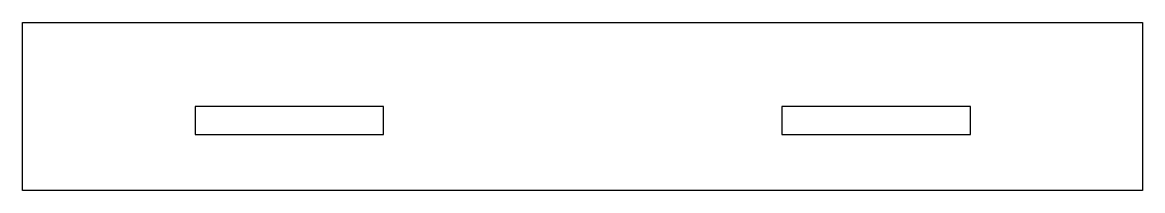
# Model space of a CAD drawing. Header units: centimetres. Extents: x -39.6 to 0.4, y -4.1 to 1.9.
import ezdxf

# ---------------------------------------------------------------- set-up
doc = ezdxf.new("R2010")
doc.units = ezdxf.units.CM
doc.layers.get('0').update_dxf_attribs({"linetype": 'CONTINUOUS'})

msp = doc.modelspace()

# ---------------------------------------------------------------- linework, layer by layer
for points in [[(-39.611, -4.112), (-39.611, 1.888), (0.404, 1.888), (0.404, -4.112)], [(-33.442, -1.112), (-33.442, -2.112), (-26.711, -2.112), (-26.711, -1.112)], [(-12.481, -1.112), (-12.481, -2.112), (-5.749, -2.112), (-5.749, -1.112)]]:
    msp.add_lwpolyline(points, close=True)

doc.saveas('drawing.dxf')
